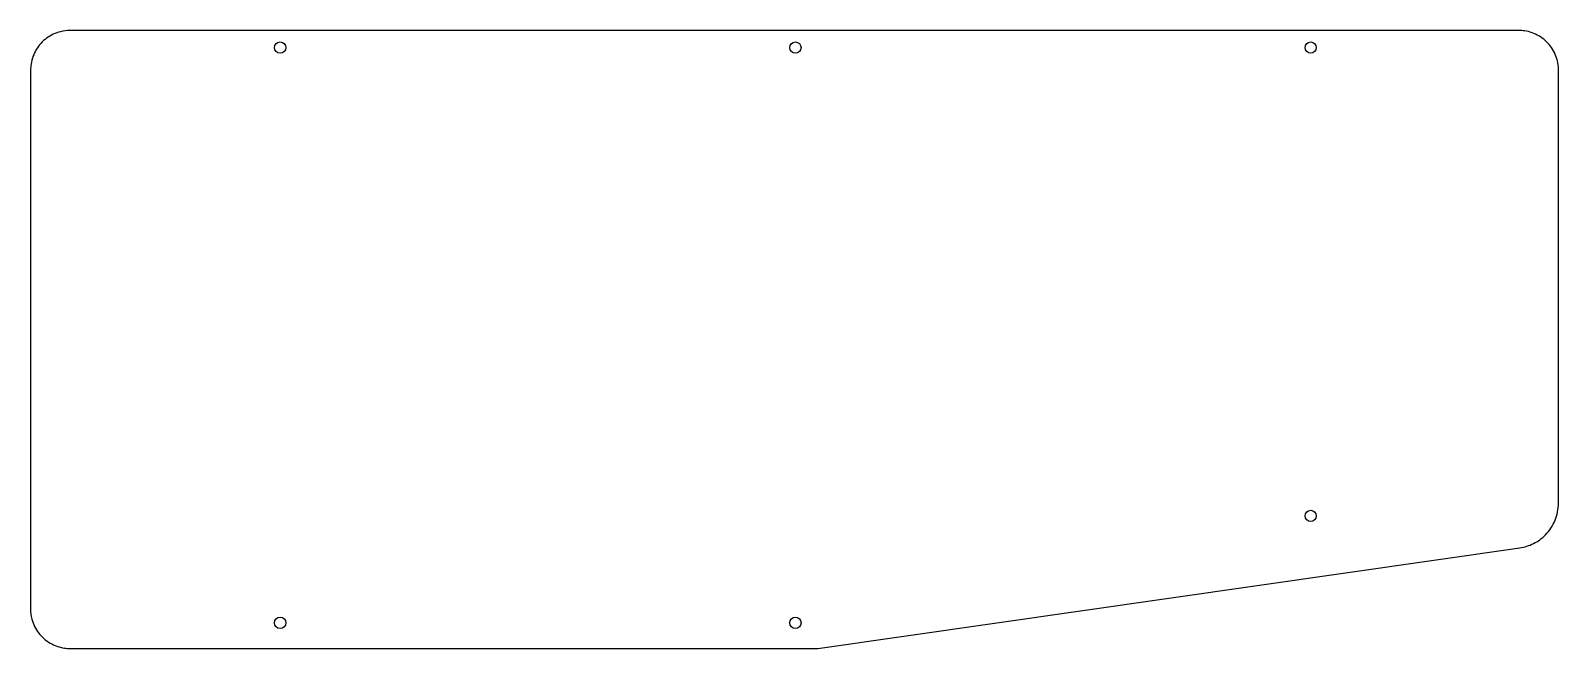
# Model space of a CAD drawing. Header units: millimetres. Extents: x -96 to 175, y 78 to 188.
import ezdxf

# ---------------------------------------------------------------- set-up
doc = ezdxf.new("R2010")
doc.units = ezdxf.units.MM
doc.layers.get('0').update_dxf_attribs({"linetype": 'CONTINUOUS'})

msp = doc.modelspace()

# ---------------------------------------------------------------- linework, layer by layer
for p, q in [((168.25, 187.66), (-89.07, 187.66)), ((-96.07, 180.63), (-96.07, 84.86)), ((175.25, 103.67), (175.25, 180.63)), ((43.76, 77.83), (168.38, 95.71)), ((-89.07, 77.83), (43.76, 77.83))]:
    msp.add_line(p, q)
for centre in [(-51.75, 184.64), (39.75, 184.64), (131.25, 184.64), (131.25, 101.39), (-51.75, 82.39), (39.75, 82.39)]:
    msp.add_ellipse(centre, major_axis=(0, -1), ratio=1)
for points, knots in [([(-89.07, 187.66), (-89.65, 187.66), (-90.22, 187.59), (-91.66, 187.23), (-92.49, 186.84), (-93.96, 185.75), (-94.58, 185.07), (-95.53, 183.5), (-95.85, 182.63), (-96.05, 181.36), (-96.07, 181), (-96.07, 180.63)], [-1.819802, -1.819802, -1.819802, -1.819802, -1.647469, -1.647469, -1.374174, -1.374174, -1.099584, -1.099584, -0.824015, -0.824015, -0.71439, -0.71439, -0.71439, -0.71439]), ([(175.25, 180.63), (175.25, 181.24), (175.17, 181.86), (174.78, 183.34), (174.37, 184.17), (173.26, 185.62), (172.58, 186.23), (171.01, 187.16), (170.14, 187.46), (168.91, 187.64), (168.58, 187.66), (168.25, 187.66)], [-2.92519, -2.92519, -2.92519, -2.92519, -2.740578, -2.740578, -2.465843, -2.465843, -2.192399, -2.192399, -1.919902, -1.919902, -1.819802, -1.819802, -1.819802, -1.819802]), ([(168.38, 95.71), (169.24, 95.84), (170.07, 96.1), (171.62, 96.88), (172.32, 97.39), (173.67, 98.76), (174.25, 99.64), (175.05, 101.58), (175.25, 102.62), (175.25, 103.67)], [-1.149491, -1.149491, -1.149491, -1.149491, -0.889663, -0.889663, -0.629497, -0.629497, -0.315123, -0.315123, -0.000461, -0.000461, -0.000461, -0.000461]), ([(-96.07, 84.86), (-96.07, 84.25), (-96, 83.64), (-95.6, 82.16), (-95.19, 81.33), (-94.09, 79.87), (-93.4, 79.26), (-91.83, 78.34), (-90.97, 78.04), (-89.74, 77.86), (-89.41, 77.83), (-89.07, 77.83)], [-2.92519, -2.92519, -2.92519, -2.92519, -2.740578, -2.740578, -2.465843, -2.465843, -2.192399, -2.192399, -1.919902, -1.919902, -1.819802, -1.819802, -1.819802, -1.819802])]:
    msp.add_open_spline(points, degree=3, knots=knots)

doc.saveas('drawing.dxf')
